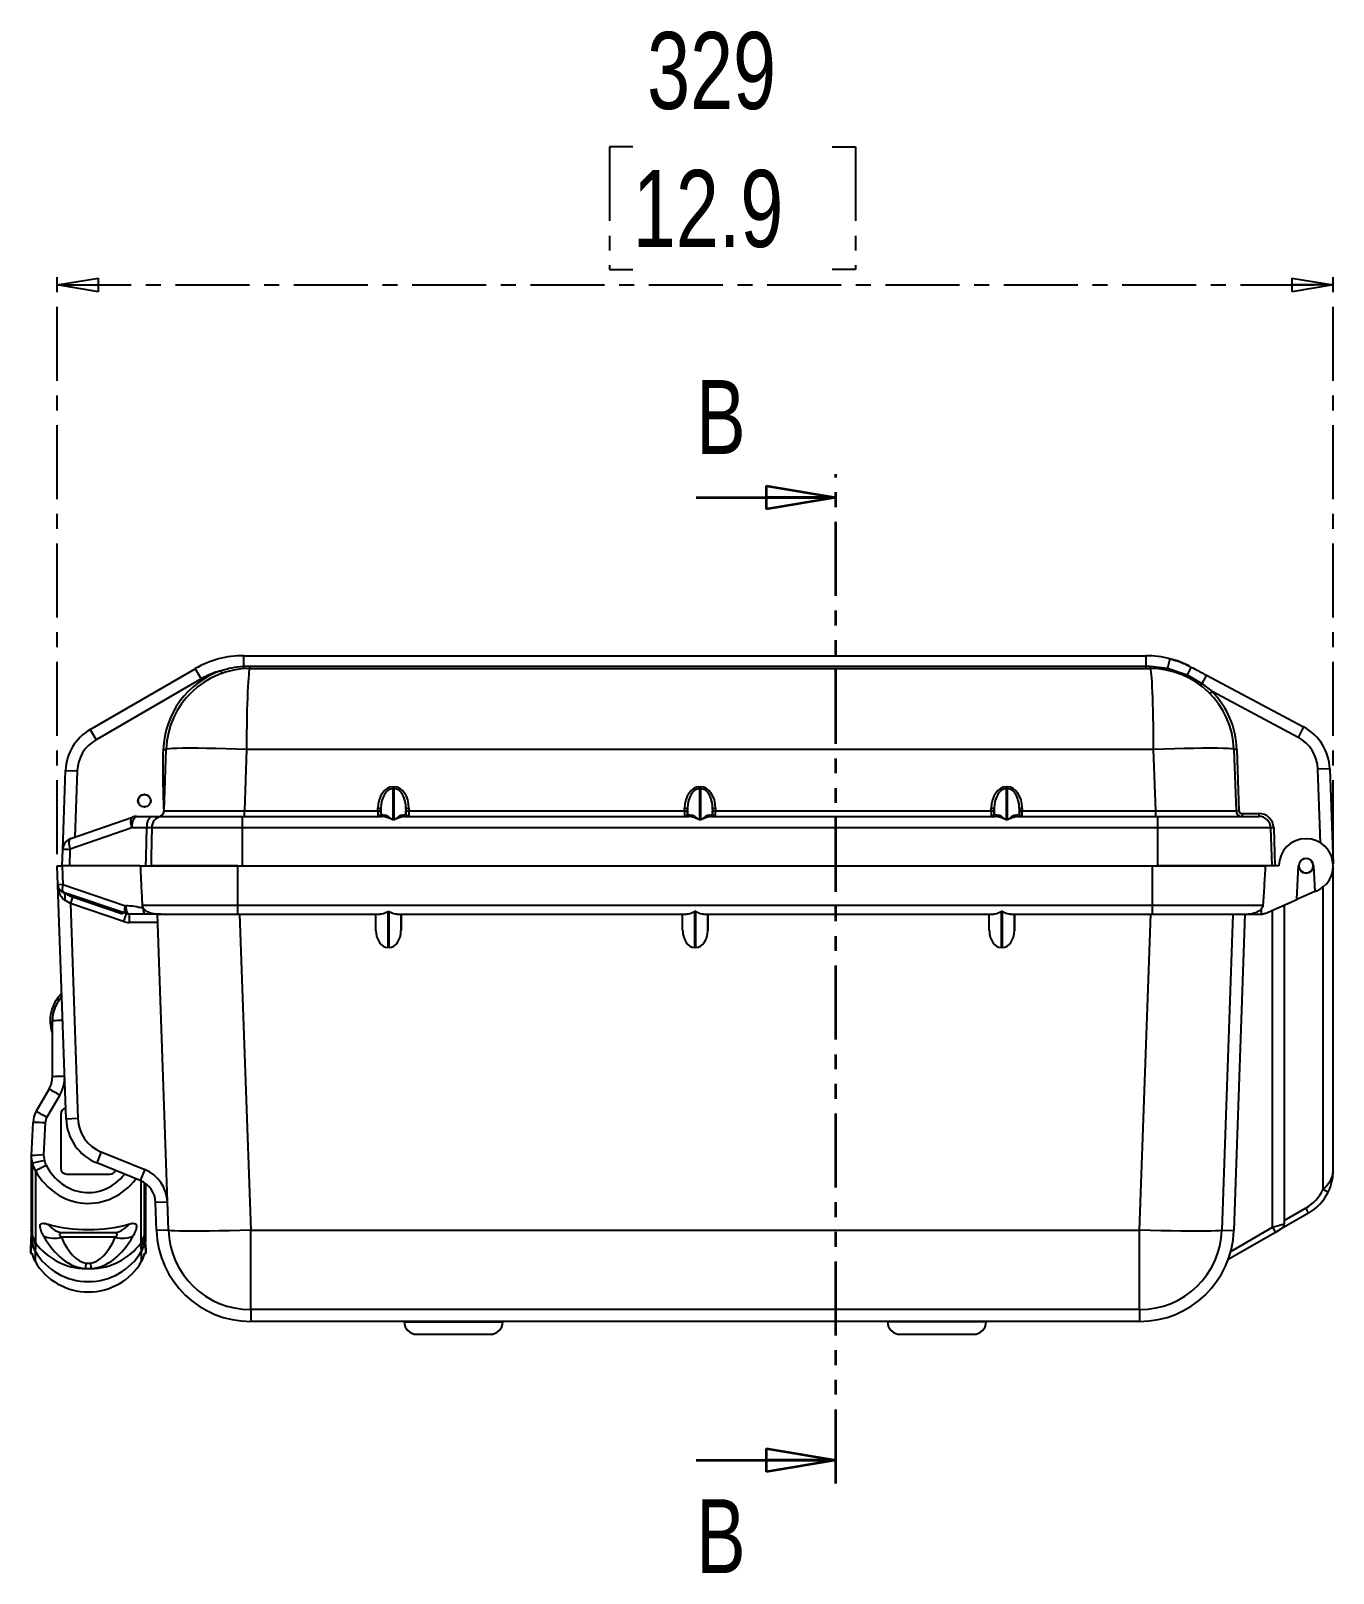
# Model space of a CAD drawing. Header units: millimetres. Extents: x 12 to 854, y 4 to 555.
# Drawn here: x 333.3 to 445.1, y 206.2 to 338.6 of the extents above; entities that cross this region are included whole.
import ezdxf

# ---------------------------------------------------------------- set-up
doc = ezdxf.new("R2010")
doc.units = ezdxf.units.MM
doc.linetypes.add('CENTER', pattern=[10.16, 6.35, -1.27, 1.27, -1.27])
doc.linetypes.add('PHANTOM', pattern=[12.7, 6.35, -1.27, 1.27, -1.27, 1.27, -1.27])
doc.layers.add('DEFAULT_1', color=7, linetype='CENTER')
doc.styles.add('SLDTEXTSTYLE2', font='TXT', dxfattribs={"width": 0.75})
doc.dimstyles.new('SLDDIMSTYLE0', dxfattribs={"dimtxt": 6.614583, "dimasz": 3.556, "dimexe": 0, "dimexo": 0.0625, "dimgap": 1.653646, "dimtad": 1, "dimdec": 0, "dimlfac": 3, "dimrnd": 1e-09, "dimzin": 12, "dimdsep": 46, "dimtxsty": 'SLDTEXTSTYLE2', "dimblk1": 'CLOSED', "dimblk2": 'CLOSED', "dimsah": 1, "dimcen": 0.09, "dimadec": 0, "dimazin": 3, "dimtfac": 1, "dimtdec": 0, "dimtofl": 0, "dimtmove": 0, "dimatfit": 3, "dimldrblk": 'CLOSED', "dimfxl": 1, "dimfrac": 2, "dimtolj": 1, "dimtzin": 12, "dimarcsym": 0})

# ---------------------------------------------------------------- blocks, each defined once
blk = doc.blocks.new('_Closed')
at = {"color": 0, "linetype": 'ByBlock', "lineweight": -2}
for p, q in [((-1, 0.166667), (0, 0)), ((-1, 0.166667), (-1, -0.166667)), ((0, 0), (-1, -0.166667)), ((0, 0), (-1, 0))]:
    blk.add_line(p, q, dxfattribs=at)
blk = doc.blocks.new('_D_1')
at = {"layer": 'DEFAULT_1'}
for p, q in [((384.96, 328.65), (382.95, 328.65)), ((382.95, 328.65), (382.95, 318.14)), ((402.06, 328.65), (404.07, 328.65)), ((404.07, 328.65), (404.07, 318.14)), ((335.53, 267.93), (335.53, 317.8)), ((382.95, 318.14), (384.96, 318.14)), ((404.07, 318.14), (402.06, 318.14)), ((445.08, 267.93), (445.08, 317.8)), ((335.53, 316.8), (445.08, 316.8))]:
    blk.add_line(p, q, dxfattribs=at)
at = {"layer": 'DEFAULT_1', "xscale": 3.556, "yscale": 3.556, "rotation": 180}
blk.add_blockref('_Closed', (335.53, 316.8, 0), dxfattribs=at)
at = {"layer": 'DEFAULT_1', "xscale": 3.556, "yscale": 3.556}
blk.add_blockref('_Closed', (445.08, 316.8, 0), dxfattribs=at)
at = {"layer": 'DEFAULT_1', "char_height": 6.615, "attachment_point": 1, "style": 'SLDTEXTSTYLE2'}
for s, insert in [('329', (386.18, 338.52)), ('12.9', (384.96, 326.67))]:
    blk.add_mtext(s, dxfattribs=dict(at, insert=insert))

msp = doc.modelspace()

# ---------------------------------------------------------------- linework, layer by layer
at = {"color": 7, "linetype": 'PHANTOM', "lineweight": 35}
msp.add_line((402.39, 213.91), (402.39, 300.55), dxfattribs=at)
at = {"color": 7, "linetype": 'Continuous', "lineweight": 35}
for p, q in [((390.39, 298.55), (402.39, 298.55)), ((390.39, 215.91), (402.39, 215.91))]:
    msp.add_line(p, q, dxfattribs=at)
at = {"color": 7, "linetype": 'Continuous', "lineweight": 25}
for p, q in [((351.53, 284.97), (351.53, 284.07)), ((351.53, 284.97), (429, 284.97)), ((429, 284.97), (429, 284.08)), ((431.07, 284.7), (430.87, 283.91)), ((338.35, 278.64), (347.38, 283.85)), ((347.38, 283.85), (347.89, 282.97)), ((349.56, 283.68), (349.65, 283.44)), ((351.53, 284.07), (352.08, 284.08)), ((352.08, 284.08), (352.08, 283.86)), ((352.08, 284.08), (429, 284.08)), ((352.08, 283.86), (429.37, 283.86)), ((429, 284.08), (429.37, 284.08)), ((429, 284.08), (429, 283.86)), ((429.37, 284.08), (430.87, 283.91)), ((430.87, 283.91), (432.54, 283.34)), ((347.89, 282.97), (338.86, 277.76)), ((432.54, 283.34), (433.82, 282.59)), ((434.2, 283.3), (433.82, 282.59)), ((433.82, 282.59), (434.69, 281.89)), ((434.2, 283.3), (442.55, 278.86)), ((434.69, 281.89), (434.51, 281.71)), ((442.07, 277.96), (434.69, 281.89)), ((338.35, 278.64), (338.86, 277.76)), ((442.55, 278.86), (442.07, 277.96)), ((344.71, 271.65), (344.89, 276.92)), ((351.79, 276.92), (351.6, 271.65)), ((429.67, 276.92), (351.79, 276.92)), ((429.85, 271.65), (429.67, 276.92)), ((436.82, 276.93), (436.57, 276.92)), ((436.57, 276.92), (436.75, 271.65)), ((436.82, 276.93), (437, 271.66)), ((336, 268.32), (336.24, 275.12)), ((336.24, 275.12), (337.25, 275.09)), ((337.25, 275.09), (337.05, 269.4)), ((444.79, 275.27), (443.78, 275.23)), ((444, 268.9), (443.78, 275.23)), ((444.79, 275.27), (445.08, 267.09)), ((364.34, 273.54), (364.34, 273.71)), ((364.34, 273.71), (364.46, 273.71)), ((364.34, 273.54), (364.34, 270.87)), ((364.46, 273.54), (364.34, 273.54)), ((364.46, 273.54), (364.46, 273.71)), ((364.46, 270.87), (364.46, 273.54)), ((390.67, 273.54), (390.67, 273.71)), ((390.67, 273.71), (390.79, 273.71)), ((390.67, 273.54), (390.67, 270.87)), ((390.79, 273.54), (390.67, 273.54)), ((390.79, 273.54), (390.79, 273.71)), ((390.79, 270.87), (390.79, 273.54)), ((417, 273.54), (417, 273.71)), ((417, 273.71), (417.12, 273.71)), ((417, 273.54), (417, 270.87)), ((417.12, 273.54), (417, 273.54)), ((417.12, 273.54), (417.12, 273.71)), ((417.12, 270.87), (417.12, 273.54)), ((351.6, 271.16), (351.6, 271.65)), ((351.6, 271.65), (363.07, 271.65)), ((363.07, 271.65), (363.07, 271.88)), ((363.32, 271.42), (363.32, 271.89)), ((363.32, 271.89), (363.32, 271.66)), ((365.47, 271.89), (365.47, 271.42)), ((365.48, 271.66), (365.47, 271.89)), ((365.73, 271.88), (365.73, 271.65)), ((365.73, 271.65), (389.4, 271.65)), ((389.4, 271.65), (389.4, 271.88)), ((389.65, 271.42), (389.65, 271.89)), ((389.65, 271.89), (389.65, 271.66)), ((391.8, 271.89), (391.8, 271.42)), ((391.81, 271.66), (391.8, 271.89)), ((392.06, 271.88), (392.06, 271.65)), ((392.06, 271.65), (415.73, 271.65)), ((415.73, 271.65), (415.73, 271.88)), ((415.98, 271.42), (415.98, 271.89)), ((415.98, 271.89), (415.98, 271.66)), ((418.14, 271.89), (418.14, 271.42)), ((418.14, 271.66), (418.14, 271.89)), ((418.39, 271.88), (418.39, 271.65)), ((418.39, 271.65), (429.85, 271.65)), ((429.85, 271.16), (429.85, 271.65)), ((437, 271.66), (436.75, 271.65)), ((341.94, 270.18), (336.65, 268.36)), ((336.71, 269.28), (342, 271.11)), ((341.95, 270.18), (341.94, 270.18)), ((343.23, 270.18), (341.95, 270.18)), ((342.35, 271.16), (343.62, 271.16)), ((351.44, 270.18), (351.44, 271.16)), ((351.44, 271.16), (363.44, 271.16)), ((351.44, 266.93), (351.44, 270.18)), ((430.02, 270.18), (351.44, 270.18)), ((363.32, 271.42), (363.32, 271.42)), ((364.46, 270.87), (364.34, 270.87)), ((365.36, 271.16), (389.77, 271.16)), ((365.47, 271.42), (365.48, 271.42)), ((389.65, 271.42), (389.65, 271.42)), ((390.79, 270.87), (390.67, 270.87)), ((391.69, 271.16), (416.1, 271.16)), ((391.8, 271.42), (391.81, 271.42)), ((415.98, 271.42), (415.98, 271.42)), ((417.12, 270.87), (417, 270.87)), ((418.02, 271.16), (430.02, 271.16)), ((418.14, 271.42), (418.14, 271.42)), ((430.02, 270.18), (430.02, 271.16)), ((430.02, 266.93), (430.02, 270.18)), ((437.26, 271.42), (438.71, 271.42)), ((437.26, 271.42), (437.26, 271.16)), ((438.71, 271.42), (438.71, 271.16)), ((439.98, 270.19), (439.72, 270.18)), ((439.84, 266.93), (439.72, 270.18)), ((439.98, 270.19), (440.09, 266.93)), ((335.95, 266.93), (336, 268.32)), ((336.62, 268.32), (336.57, 266.93)), ((336.65, 268.36), (336.62, 268.32)), ((335.58, 265.31), (335.53, 266.93)), ((335.53, 266.93), (335.96, 266.93)), ((335.96, 266.93), (336.02, 265.33)), ((342.66, 266.93), (335.96, 266.93)), ((351.05, 263.56), (351.05, 266.93)), ((351.05, 266.93), (429.56, 266.93)), ((429.56, 263.56), (429.56, 266.93)), ((440.43, 266.93), (439.26, 266.93)), ((441.97, 264.05), (442.12, 266.96)), ((442.12, 266.9), (442.12, 266.93)), ((442.14, 266.96), (442.13, 266.8)), ((442.14, 266.9), (442.14, 266.93)), ((443.38, 266.8), (443.37, 266.96)), ((443.37, 266.9), (443.37, 266.93)), ((443.39, 266.96), (443.51, 264.72)), ((443.39, 266.9), (443.39, 266.93)), ((445.08, 240.77), (445.08, 266.93)), ((336.02, 265.33), (335.58, 265.31)), ((336.29, 245.19), (335.58, 265.31)), ((336.02, 265.33), (341.39, 263.5)), ((444.2, 265.11), (444.2, 239.13)), ((341.44, 262.83), (336.07, 264.65)), ((336.66, 263.69), (336.17, 263.98)), ((336.85, 264.26), (336.66, 263.69)), ((341.21, 262.14), (336.66, 263.69)), ((336.66, 263.69), (337.3, 245.23)), ((336.85, 264.26), (341.13, 262.8)), ((351.05, 263.56), (429.56, 263.56)), ((351.05, 262.78), (351.05, 263.56)), ((429.56, 262.78), (429.56, 263.56)), ((439.24, 262.85), (441.97, 264.05)), ((440.88, 263.57), (440.88, 236.2)), ((443.51, 264.72), (441.97, 264.05)), ((443.51, 264.72), (443.69, 264.8)), ((341.12, 262.93), (341.13, 262.8)), ((341.44, 262.83), (341.21, 262.14)), ((341.7, 262.78), (341.7, 262.06)), ((345.08, 235.65), (344.13, 262.78)), ((344.46, 262.78), (349.02, 262.78)), ((351.05, 262.78), (356.42, 262.78)), ((351.19, 262.78), (352.14, 235.65)), ((356.42, 262.78), (363.27, 262.78)), ((362.9, 261.38), (362.88, 262.78)), ((362.9, 261.38), (362.9, 262.78)), ((363.91, 263.02), (364.03, 263.02)), ((363.91, 263.02), (363.91, 259.92)), ((364.03, 259.92), (364.03, 263.02)), ((364.68, 262.78), (389.6, 262.78)), ((365.05, 262.78), (365.05, 261.38)), ((365.05, 261.38), (365.07, 262.78)), ((389.23, 261.38), (389.21, 262.78)), ((389.23, 261.38), (389.23, 262.78)), ((390.37, 263.02), (390.25, 263.02)), ((390.25, 263.02), (390.25, 259.92)), ((390.37, 259.92), (390.37, 263.02)), ((391.01, 262.78), (415.94, 262.78)), ((391.38, 262.78), (391.38, 261.38)), ((391.38, 261.38), (391.4, 262.78)), ((415.56, 261.38), (415.54, 262.78)), ((415.56, 261.38), (415.56, 262.78)), ((416.7, 263.02), (416.58, 263.02)), ((416.58, 263.02), (416.58, 259.92)), ((416.7, 259.92), (416.7, 263.02)), ((417.34, 262.78), (424.19, 262.78)), ((417.71, 262.78), (417.71, 261.38)), ((417.71, 261.38), (417.73, 262.78)), ((424.19, 262.78), (429.56, 262.78)), ((428.47, 235.65), (429.42, 262.78)), ((432.18, 262.78), (437.5, 262.78)), ((436.48, 262.78), (435.53, 235.65)), ((437.5, 262.78), (436.55, 235.62)), ((437.57, 262.78), (438.91, 262.78)), ((438.91, 263.22), (438.91, 262.78)), ((439.87, 235.9), (439.87, 263.13)), ((344.15, 262.06), (341.7, 262.06)), ((364.03, 259.92), (363.91, 259.92)), ((390.37, 259.92), (390.25, 259.92)), ((416.7, 259.92), (416.58, 259.92)), ((335.11, 248.82), (335.11, 253.63)), ((333.72, 245.85), (334.83, 247.76)), ((335.74, 247.24), (334.64, 245.34)), ((335.83, 245.62), (335.83, 240.97)), ((337.3, 245.23), (336.29, 245.19)), ((333.44, 244.9), (333.29, 242.02)), ((334.5, 244.86), (334.35, 242.12)), ((339.31, 242.36), (338.93, 241.42)), ((339.31, 242.36), (343.04, 240.85)), ((333.29, 242), (333.29, 235.64)), ((333.41, 241.41), (333.3, 242.04)), ((333.41, 235.13), (333.41, 241.41)), ((334.35, 242.12), (334.45, 241.61)), ((342.65, 239.91), (338.93, 241.42)), ((333.67, 240.73), (333.67, 234.55)), ((336.34, 240.46), (340.06, 240.46)), ((343.04, 240.85), (342.65, 239.91)), ((342.73, 234.55), (342.73, 239.88)), ((342.99, 239.74), (342.99, 235.13)), ((343.11, 239.66), (343.11, 235.64)), ((344.99, 238.06), (343.98, 238.02)), ((344.06, 235.62), (343.98, 238.02)), ((442.97, 237.1), (440.63, 235.76)), ((440.88, 236.48), (442.72, 237.54)), ((436.29, 233.83), (439.87, 235.9)), ((439.87, 235.9), (440.88, 236.2)), ((439.87, 235.9), (440.12, 235.46)), ((440.63, 235.76), (440.12, 235.46)), ((333.28, 234.55), (333.3, 234.93)), ((333.31, 234.55), (333.28, 234.55)), ((333.41, 234.98), (333.29, 235.64)), ((333.38, 234.53), (333.29, 235.03)), ((333.29, 235.03), (333.29, 234.65)), ((333.38, 234.16), (333.38, 234.53)), ((333.41, 234.98), (333.41, 235.13)), ((333.41, 234.98), (333.41, 234.98)), ((333.41, 234.98), (333.67, 234.36)), ((333.67, 234.55), (333.67, 234.36)), ((340.51, 235.04), (335.89, 235.04)), ((340.27, 235.42), (336.13, 235.42)), ((342.74, 234.36), (342.73, 234.55)), ((342.99, 235.13), (343, 234.98)), ((343, 234.98), (343.11, 235.64)), ((343.02, 234.53), (343.11, 235.03)), ((343.1, 234.93), (343.06, 235.21)), ((343.12, 234.55), (343.09, 234.55)), ((343.12, 234.55), (343.1, 234.93)), ((343.11, 235.03), (343.11, 234.65)), ((345.08, 235.65), (344.06, 235.62)), ((352.14, 235.65), (428.47, 235.65)), ((352.14, 228.83), (352.14, 235.65)), ((428.47, 228.83), (428.47, 235.65)), ((435.53, 235.65), (436.55, 235.62)), ((440.12, 235.46), (436.06, 233.12)), ((333.26, 234.13), (333.26, 233.7)), ((333.38, 234.13), (333.26, 234.13)), ((333.26, 233.64), (333.38, 233.64)), ((333.29, 234.15), (333.29, 234.15)), ((333.64, 233.84), (333.64, 233.84)), ((342.77, 233.84), (342.77, 233.84)), ((343.14, 234.13), (343.02, 234.13)), ((343.02, 233.64), (343.14, 233.64)), ((343.11, 234.15), (343.11, 234.15)), ((343.14, 234.13), (343.14, 233.7)), ((338.45, 232.34), (337.95, 232.34)), ((338.05, 232.81), (338.35, 232.81)), ((428.47, 228.83), (352.14, 228.83)), ((352.14, 228.83), (352.14, 227.82)), ((428.47, 227.82), (352.14, 227.82)), ((365.33, 227.77), (365.33, 227.82)), ((365.33, 227.77), (373.78, 227.77)), ((373.78, 227.77), (373.78, 227.82)), ((406.83, 227.77), (406.83, 227.82)), ((415.28, 227.77), (406.83, 227.77)), ((415.28, 227.77), (415.28, 227.82)), ((428.47, 228.83), (428.47, 227.82)), ((366.39, 226.71), (372.72, 226.71)), ((407.89, 226.71), (414.22, 226.71))]:
    msp.add_line(p, q, dxfattribs=at)
at = {"color": 7, "linetype": 'Continuous', "lineweight": 25, "flags": 128}
for points in [[(351.79, 276.92), (350.89, 276.95), (350, 276.97), (349.15, 276.99), (348.34, 277.01), (347.59, 277.02), (346.91, 277.02), (346.32, 277.02), (345.82, 277.01), (345.42, 276.99), (345.13, 276.97), (344.95, 276.95), (344.89, 276.92)], [(436.57, 276.92), (436.51, 276.95), (436.33, 276.97), (436.04, 276.99), (435.64, 277.01), (435.14, 277.02), (434.54, 277.02), (433.86, 277.02), (433.12, 277.01), (432.31, 276.99), (431.45, 276.97), (430.57, 276.95), (429.67, 276.92)], [(341.94, 270.18), (341.9, 270.35), (341.87, 270.51), (341.85, 270.66), (341.86, 270.8), (341.87, 270.92), (341.9, 271.01), (341.95, 271.07), (342, 271.11)], [(341.95, 270.18), (341.96, 270.38), (341.99, 270.56), (342.02, 270.73), (342.07, 270.88), (342.13, 271), (342.2, 271.09), (342.27, 271.15), (342.35, 271.16)], [(343.15, 266.93), (343.17, 267.64), (343.2, 269.05), (343.23, 270.18)], [(343.23, 270.18), (343.24, 270.38), (343.26, 270.56), (343.3, 270.73), (343.35, 270.88), (343.41, 271), (343.47, 271.09), (343.55, 271.15), (343.62, 271.16)], [(343.66, 270.18), (343.63, 269.05), (343.6, 267.64), (343.59, 266.93)], [(336.65, 268.36), (336.6, 268.53), (336.58, 268.69), (336.56, 268.84), (336.56, 268.98), (336.58, 269.09), (336.61, 269.18), (336.66, 269.25), (336.71, 269.28)], [(336.02, 265.33), (335.99, 265.2), (335.97, 265.09), (335.96, 264.98), (335.96, 264.88), (335.97, 264.79), (336, 264.73), (336.03, 264.68), (336.07, 264.65)], [(341.44, 262.83), (341.4, 262.85), (341.36, 262.9), (341.34, 262.97), (341.33, 263.05), (341.33, 263.15), (341.34, 263.26), (341.36, 263.37), (341.39, 263.5)], [(341.42, 263.49), (341.42, 263.35), (341.44, 263.22), (341.46, 263.1), (341.5, 262.99), (341.54, 262.9), (341.59, 262.84), (341.64, 262.8), (341.7, 262.78)], [(352.14, 235.65), (351.22, 235.62), (350.31, 235.6), (349.44, 235.58), (348.61, 235.56), (347.84, 235.56), (347.15, 235.55), (346.54, 235.56), (346.03, 235.56), (345.62, 235.58), (345.32, 235.6), (345.14, 235.62), (345.08, 235.65)], [(435.53, 235.65), (435.47, 235.62), (435.29, 235.6), (434.99, 235.58), (434.59, 235.56), (434.07, 235.56), (433.46, 235.55), (432.77, 235.56), (432, 235.56), (431.17, 235.58), (430.3, 235.6), (429.39, 235.62), (428.47, 235.65)]]:
    msp.add_lwpolyline(points, dxfattribs=at)
at = {"color": 7, "linetype": 'Continuous', "lineweight": 25}
for radius in [0.55, 0.529]:
    msp.add_circle((343.01, 272.52), radius, dxfattribs=at)
for centre, radius, start, end in [((351.53, 276.67), 8.3, 90, 120), ((429, 276.67), 8.3, 75.5181, 90), ((429, 276.67), 8.3, 63.3861, 75.5181), ((352.08, 276.67), 7.45, 109.778, 178), ((352.08, 276.67), 7.2, 90, 178), ((351.53, 276.67), 7.28, 105.657, 120), ((357.62, 284.47), 6.11, 183.7935, 185.8992), ((436.6, 284.03), 7.22, 179.6064, 181.3378), ((429.37, 276.67), 7.2, 2, 90), ((435.46, 282.92), 4.7, 167.7727, 170.2527), ((470.6, 263.28), 43.02, 151.2134, 152.2065), ((436.88, 281.23), 4.82, 154.1248, 156.3397), ((432.6, 283.44), 1.48, 317.0051, 324.8783), ((429.37, 276.67), 7.45, 2, 44.4828), ((340.47, 274.97), 4.23, 120, 178), ((440.56, 275.12), 4.23, 2, 62), ((340.47, 274.97), 3.22, 120, 178), ((440.56, 275.12), 3.22, 2, 62), ((344.2, 271.67), 0.508, 270, 358), ((363.15, 273.76), 1.88, 267.4167, 275.1683), ((363.15, 273.53), 1.88, 267.4167, 275.1683), ((365.64, 273.76), 1.88, 264.8317, 272.5833), ((365.65, 273.53), 1.88, 264.8317, 272.5833), ((389.48, 273.76), 1.88, 267.4167, 275.1683), ((389.48, 273.53), 1.88, 267.4167, 275.1683), ((391.97, 273.76), 1.88, 264.8317, 272.5833), ((391.98, 273.53), 1.88, 264.8317, 272.5833), ((415.82, 273.76), 1.88, 267.4167, 275.1683), ((415.81, 273.53), 1.88, 267.4167, 275.1683), ((418.31, 273.76), 1.88, 264.8317, 272.5833), ((418.31, 273.53), 1.88, 264.8317, 272.5833), ((437.26, 271.67), 0.508, 182, 270), ((437.26, 271.67), 0.254, 182, 270), ((342.35, 270.11), 1.06, 90, 109), ((344.58, 270.25), 0.924, 96.7139, 183.9021), ((363.07, 271.42), 0.254, 270.0021, 359.2951), ((363.07, 271.42), 0.254, 270.0021, 359.2951), ((363.43, 271.37), 0.205, 272.7411, 337.7877), ((365.37, 271.37), 0.205, 202.2123, 267.2589), ((365.73, 271.42), 0.254, 180.7049, 269.9979), ((365.73, 271.42), 0.254, 180.7049, 269.9979), ((389.4, 271.42), 0.254, 270.0021, 359.2951), ((389.4, 271.42), 0.254, 270.0021, 359.2951), ((389.76, 271.37), 0.205, 272.7411, 337.7877), ((391.7, 271.37), 0.205, 202.2123, 267.2589), ((392.06, 271.42), 0.254, 180.7049, 269.9979), ((392.06, 271.42), 0.254, 180.7049, 269.9979), ((415.73, 271.42), 0.254, 270.0021, 359.2951), ((415.73, 271.42), 0.254, 270.0021, 359.2951), ((416.09, 271.37), 0.205, 272.7411, 337.7877), ((418.03, 271.37), 0.205, 202.2123, 267.2589), ((418.39, 271.42), 0.254, 180.7049, 269.9979), ((418.39, 271.42), 0.254, 180.7049, 269.9979), ((438.71, 270.15), 1.27, 2, 90), ((438.71, 270.15), 1.02, 2, 90), ((337.06, 268.28), 1.06, 109, 178), ((442.76, 266.93), 2.33, 360, 180), ((336.31, 262.8), 5.52, 86.7906, 93.2094), ((442.76, 266.93), 0.635, 3, 177), ((442.76, 266.93), 0.614, 3, 177), ((442.76, 266.93), 0.635, 183, 357), ((442.76, 266.93), 0.614, 183, 357), ((442.76, 266.93), 2.33, 293.6264, 360), ((336.3, 265.34), 0.72, 182, 251.1848), ((335.4, 264.26), 0.82, 340.2774, 23.2666), ((341.42, 263.58), 0.0847, 251.1848, 270), ((341.7, 263.59), 0.804, 251.1848, 270), ((438.91, 263.59), 0.804, 270, 293.6264), ((341.7, 263.59), 1.52, 251.1848, 270), ((338.2, 253.63), 3.28, 134.3152, 199.6208), ((338.2, 253.63), 3.09, 137.6192, 180), ((335.83, 237.81), 15.83, 89.4097, 92.5948), ((332.99, 248.82), 2.12, 330, 0), ((325.26, 229.61), 20.51, 59.2701, 62.2049), ((335.9, 230.89), 17.95, 89.1555, 92.5351), ((332.99, 248.83), 3.18, 330, 356.9014), ((324.16, 227.7), 20.51, 59.2701, 62.2049), ((336.34, 245.62), 0.508, 99.6836, 180), ((340.52, 245.34), 4.23, 182, 248), ((340.52, 245.34), 3.22, 182, 248), ((333.3, 227.31), 17.59, 86.0951, 89.5406), ((338.22, 219.21), 22.71, 99.5537, 102.2173), ((350.19, 211.26), 33.78, 117.5257, 119.2721), ((336.34, 240.97), 0.508, 180, 270), ((340.06, 240.97), 0.508, 270, 336.9612), ((341.86, 237.95), 2.12, 2, 68), ((341.86, 237.95), 3.13, 2, 68), ((440.86, 240.77), 3.73, 300, 333.8027), ((440.85, 240.77), 4.23, 300, 333.8027), ((437.19, 224.59), 16.14, 62.4666, 64.2419), ((435.59, 233.28), 8.31, 27.3901, 30.8628), ((336.17, 237.16), 1.74, 215.5849, 268.8855), ((340.24, 237.16), 1.74, 271.1145, 324.4151), ((440.38, 236.2), 0.508, 300, 0), ((335.45, 234.91), 2.11, 190.0778, 210.4555), ((335.45, 234.9), 2.1, 190.0735, 210.4653), ((335.06, 235.53), 1.7, 193.4823, 215.1205), ((338.06, 237.8), 5.46, 216.5741, 268.8509), ((335.26, 237.14), 2.19, 245.3962, 286.8206), ((338.34, 237.8), 5.46, 271.1491, 323.4259), ((341.15, 237.14), 2.19, 253.1794, 294.6038), ((341.34, 235.53), 1.7, 324.8795, 346.5177), ((341.18, 235.38), 1.86, 326.7326, 347.3707), ((340.95, 234.91), 2.11, 329.544, 349.9224), ((340.95, 234.9), 2.1, 329.5346, 349.9264), ((352.14, 235.9), 8.09, 182, 270), ((352.14, 235.9), 7.07, 182, 270), ((428.47, 235.9), 7.07, 270, 358), ((428.47, 235.9), 8.09, 270, 358), ((335.46, 234.03), 2.12, 189.6179, 209.7246), ((338.2, 236.53), 5.3, 210.5293, 329.4709), ((340.94, 234.03), 2.12, 330.2714, 350.3919), ((338.2, 235.63), 5.29, 210.1059, 329.8932), ((331.7, 233.92), 6.44, 345.8476, 350.1271), ((344.7, 233.92), 6.44, 189.8729, 194.1524), ((366.39, 227.77), 1.06, 180, 270), ((372.72, 227.77), 1.06, 270, 0), ((407.89, 227.77), 1.06, 180, 270), ((414.22, 227.77), 1.06, 270, 0)]:
    msp.add_arc(centre, radius, start, end, dxfattribs=at)
for centre, major_axis, ratio, start_param, end_param in [((352.08, 276.67), (0, 7.2), 0.041176, 0, 1.53589), ((429.37, 276.67), (0, 7.2), 0.041176, 4.747296, 6.283185), ((364.34, 271.85), (0, 1.86), 0.682414, 0, 1.553343), ((364.34, 271.86), (0, 1.68), 0.604246, 0, 1.553343), ((364.46, 271.85), (0, 1.86), 0.682414, 4.729842, 6.283185), ((364.46, 271.86), (0, 1.68), 0.604246, 4.729842, 6.283185), ((390.67, 271.85), (0, 1.86), 0.682414, 0, 1.553343), ((390.67, 271.86), (0, 1.68), 0.604246, 0, 1.553343), ((390.79, 271.85), (0, 1.86), 0.682414, 4.729842, 6.283185), ((390.79, 271.86), (0, 1.68), 0.604246, 4.729842, 6.283185), ((417, 271.85), (0, 1.86), 0.682414, 0, 1.553343), ((417, 271.86), (0, 1.68), 0.604246, 0, 1.553343), ((417.12, 271.85), (0, 1.86), 0.682414, 4.729842, 6.283185), ((417.12, 271.86), (0, 1.68), 0.604246, 4.729842, 6.283185), ((351.61, 271.67), (6.91, 0.02), 0.002564, 3.141497, 4.711075), ((363.07, 271.67), (0.003, 0.508), 0.006171, 1.605741, 3.141631), ((363.32, 271.67), (0.003, 0.254), 0.012341, 1.605855, 2.477303), ((363.32, 271.67), (0.003, 0.254), 0.012341, 2.477303, 3.141745), ((365.47, 271.67), (-0.003, 0.254), 0.012341, 3.86345, 4.67733), ((365.47, 271.67), (-0.003, 0.254), 0.012341, 3.14144, 3.86345), ((365.73, 271.67), (-0.003, 0.508), 0.006171, 3.141555, 4.677444), ((389.4, 271.67), (0.003, 0.508), 0.006171, 1.605741, 3.141631), ((389.65, 271.67), (0.003, 0.254), 0.012341, 1.605855, 2.477303), ((389.65, 271.67), (0.003, 0.254), 0.012341, 2.477303, 3.141745), ((391.8, 271.67), (-0.003, 0.254), 0.012341, 3.86345, 4.67733), ((391.8, 271.67), (-0.003, 0.254), 0.012341, 3.14144, 3.86345), ((392.06, 271.67), (-0.003, 0.508), 0.006171, 3.141555, 4.677444), ((415.73, 271.67), (0.003, 0.508), 0.006171, 1.605741, 3.141631), ((415.98, 271.67), (0.003, 0.254), 0.012341, 1.605855, 2.477303), ((415.98, 271.67), (0.003, 0.254), 0.012341, 2.477303, 3.141745), ((418.14, 271.67), (-0.003, 0.254), 0.012341, 3.86345, 4.67733), ((418.14, 271.67), (-0.003, 0.254), 0.012341, 3.14144, 3.86345), ((418.39, 271.67), (-0.003, 0.508), 0.006171, 3.141555, 4.677444), ((429.84, 271.67), (6.91, -0.02), 0.002564, 4.713703, 6.283281), ((364.34, 271.42), (1.02, 0), 0.176777, 3.159046, 3.926991), ((364.34, 270.15), (1.22, -0.89), 0.400164, 1.855453, 2.640851), ((364.34, 270.15), (-0.94, 1.1), 0.347366, 5.098916, 5.884314), ((364.46, 270.15), (0.94, 1.1), 0.347366, 0.398872, 1.18427), ((364.46, 270.15), (1.22, 0.89), 0.400164, 0.500742, 1.28614), ((364.46, 271.42), (1.02, 0), 0.176777, 5.497787, 6.265732), ((390.67, 271.42), (1.02, 0), 0.176777, 3.159046, 3.926991), ((390.67, 270.15), (1.22, -0.89), 0.400164, 1.855453, 2.640851), ((390.67, 270.15), (-0.94, 1.1), 0.347366, 5.098916, 5.884314), ((390.79, 270.15), (0.94, 1.1), 0.347366, 0.398872, 1.18427), ((390.79, 270.15), (1.22, 0.89), 0.400164, 0.500742, 1.28614), ((390.79, 271.42), (1.02, 0), 0.176777, 5.497787, 6.265732), ((417, 271.42), (1.02, 0), 0.176777, 3.159046, 3.926991), ((417, 270.15), (1.22, -0.89), 0.400164, 1.855453, 2.640851), ((417, 270.15), (-0.94, 1.1), 0.347366, 5.098916, 5.884314), ((417.12, 270.15), (0.94, 1.1), 0.347366, 0.398872, 1.18427), ((417.12, 270.15), (1.22, 0.89), 0.400164, 0.500742, 1.28614), ((417.12, 271.42), (1.02, 0), 0.176777, 5.497787, 6.265732), ((363.91, 261.41), (0, 1.49), 0.682414, 1.58825, 3.141593), ((364.03, 261.41), (0, 1.49), 0.682414, 3.141593, 4.694936), ((390.25, 261.41), (0, 1.49), 0.682414, 1.58825, 3.141593), ((390.37, 261.41), (0, 1.49), 0.682414, 3.141593, 4.694936), ((416.58, 261.41), (0, 1.49), 0.682414, 1.58825, 3.141593), ((416.7, 261.41), (0, 1.49), 0.682414, 3.141593, 4.694936), ((335.56, 244.79), (0.55, 2.04), 0.999506, 1.310649, 1.782759), ((335.56, 244.81), (0.456, 0.959), 0.996902, 1.491221, 1.963331), ((334.11, 237.44), (-0.81, 4.6), 0.022719, 0.000772, 0.128056), ((334.35, 242.1), (1.06, 0.07), 0.014629, 1.569888, 3.042845), ((335.48, 241.83), (0, 2.13), 0.994544, 1.772676, 2.114451), ((335.48, 241.85), (0, 1.21), 0.873403, 1.772676, 2.114451), ((338.2, 243.73), (0, 4.85), 0.873403, 2.114451, 3.969513), ((338.2, 243.71), (0, 5.76), 0.918137, 2.114451, 4.025248), ((338.2, 237.54), (5.29, 0), 0.34641, 4.002859, 5.421919), ((338.2, 241.28), (0, 8.94), 0.591622, 2.325401, 3.094279), ((338.2, 239.92), (0, 7.11), 0.446476, 2.325401, 3.094279), ((338.2, 239.92), (0, 7.11), 0.446476, 3.188906, 3.957784), ((338.2, 241.28), (0, 8.94), 0.591622, 3.188906, 3.957784)]:
    msp.add_ellipse(centre, major_axis=major_axis, ratio=ratio, start_param=start_param, end_param=end_param, dxfattribs=at)
for points, knots in [([(431.07, 284.7), (431.38, 284.61), (432.01, 284.43), (432.6, 284.14), (432.89, 283.99)], [0, 0, 0, 0, 0.496512, 1, 1, 1, 1]), ([(349.56, 283.68), (349.88, 283.78), (350.52, 283.97), (351.19, 284.04), (351.53, 284.07)], [0, 0, 0, 0, 0.4953999, 1, 1, 1, 1]), ([(432.89, 283.99), (433.08, 283.89), (433.52, 283.66), (433.95, 283.43), (434.2, 283.3)], [0, 0, 0, 0, 0.438619, 1, 1, 1, 1]), ([(344.71, 271.65), (344.67, 272.64), (344.6, 274.4), (344.63, 276.16), (344.64, 276.93)], [0, 0, 0, 0, 0.560425, 1, 1, 1, 1]), ([(344.64, 276.93), (344.67, 276.93), (344.75, 276.92), (344.83, 276.92), (344.88, 276.92), (344.89, 276.92), (344.89, 276.92)], [0, 0, 0, 0, 0.270261, 0.562429, 0.789736, 1, 1, 1, 1]), ([(343.66, 270.18), (343.62, 270.18), (343.5, 270.19), (343.33, 270.18), (343.23, 270.18)], [0, 0, 0, 0, 0.362256, 1, 1, 1, 1]), ([(343.62, 271.16), (343.83, 271.16), (344.16, 271.16), (344.39, 271.16), (344.47, 271.16)], [0, 0, 0, 0, 0.6377527, 1, 1, 1, 1]), ([(351.44, 270.18), (351.44, 270.18), (351.02, 270.18), (350.16, 270.18), (348.8, 270.18), (347.36, 270.18), (346.03, 270.18), (344.91, 270.18), (344.17, 270.18), (343.78, 270.18), (343.66, 270.18)], [0, 0, 0, 0, 0.000002, 0.140402, 0.283268, 0.461934, 0.645788, 0.789571, 0.936014, 1, 1, 1, 1]), ([(344.47, 271.16), (344.77, 271.16), (345.38, 271.16), (346.51, 271.16), (347.78, 271.16), (349.06, 271.16), (350.29, 271.16), (351.05, 271.16), (351.44, 271.16)], [0, 0, 0, 0, 0.174632, 0.354079, 0.532774, 0.71667, 0.857103, 1, 1, 1, 1]), ([(430.02, 271.16), (430.49, 271.16), (431.44, 271.16), (432.84, 271.16), (434.18, 271.16), (435.41, 271.16), (436.49, 271.16), (437.38, 271.16), (438.06, 271.16), (438.59, 271.16), (438.66, 271.16), (438.71, 271.16)], [0, 0, 0, 0, 0.103394, 0.209633, 0.315671, 0.424802, 0.53052, 0.639295, 0.74505, 0.853875, 1, 1, 1, 1]), ([(439.72, 270.18), (439.72, 270.18), (439.72, 270.18), (439.68, 270.18), (439.46, 270.18), (439.01, 270.18), (438.25, 270.18), (437.26, 270.18), (436.06, 270.18), (434.68, 270.18), (433.2, 270.18), (431.62, 270.18), (430.56, 270.18), (430.02, 270.18)], [0, 0, 0, 0, 0.000001, 0.072684, 0.146338, 0.25206, 0.360839, 0.46654, 0.575305, 0.681335, 0.790453, 0.893807, 1, 1, 1, 1]), ([(342.66, 266.93), (342.67, 266.65), (342.69, 266.37), (342.7, 266.09), (342.71, 265.81), (342.73, 265.53), (342.74, 265.24), (342.77, 264.68), (342.79, 264.12), (342.82, 263.56)], [0, 0, 0, 0, 0.0025338, 0.0025338, 0.0025338, 0.00506759, 0.00506759, 0.00506759, 0.01012822, 0.01012822, 0.01012822, 0.01012822]), ([(342.66, 266.93), (342.74, 266.93), (343.28, 266.93), (344.36, 266.93), (346.04, 266.93), (347.7, 266.93), (349.4, 266.93), (350.5, 266.93), (351.05, 266.93)], [0.3967453, 0.3967453, 0.3967453, 0.3967453, 0.42, 0.56, 0.67, 0.78, 0.89, 1, 1, 1, 1]), ([(351.05, 266.93), (350.63, 266.93), (349.66, 266.93), (348.19, 266.93), (346.66, 266.93), (345.4, 266.93), (344.37, 266.93), (343.85, 266.93), (343.59, 266.93)], [0, 0, 0, 0, 0.142221, 0.335192, 0.523039, 0.716385, 0.857071, 1, 1, 1, 1]), ([(429.56, 266.93), (430.26, 266.93), (431.68, 266.93), (433.84, 266.93), (435.86, 266.93), (437.46, 266.93), (438.59, 266.93), (439.07, 266.93), (439.26, 266.93)], [0, 0, 0, 0, 0.14, 0.28, 0.42, 0.56, 0.67, 0.7767828, 0.7767828, 0.7767828, 0.7767828]), ([(439.38, 266.93), (439.35, 266.93), (439.19, 266.93), (438.63, 266.93), (437.73, 266.93), (436.58, 266.93), (435.26, 266.93), (433.78, 266.93), (432.37, 266.93), (431.11, 266.93), (430.38, 266.93), (430.02, 266.93)], [0, 0, 0, 0, 0.03085, 0.161804, 0.296596, 0.426874, 0.560905, 0.691547, 0.825983, 0.912459, 1, 1, 1, 1]), ([(439.26, 266.93), (439.24, 266.65), (439.23, 266.37), (439.21, 266.09), (439.2, 265.81), (439.18, 265.53), (439.16, 265.24), (439.13, 264.68), (439.1, 264.12), (439.06, 263.56)], [0, 0, 0, 0, 0.00253789, 0.00253789, 0.00253789, 0.00507578, 0.00507578, 0.00507578, 0.0101516, 0.0101516, 0.0101516, 0.0101516]), ([(336.17, 263.98), (336.11, 264.02), (336.06, 264.06), (335.97, 264.15), (335.93, 264.2), (335.82, 264.36), (335.77, 264.47), (335.68, 264.7), (335.65, 264.82), (335.61, 265), (335.6, 265.07), (335.59, 265.19), (335.58, 265.25), (335.58, 265.31)], [0, 0, 0, 0, 0.125, 0.125, 0.25, 0.25, 0.5, 0.5, 0.75, 0.75, 0.875, 0.875, 1, 1, 1, 1]), ([(336.15, 264.59), (336.27, 264.53), (336.38, 264.46), (336.61, 264.35), (336.73, 264.3), (336.85, 264.26)], [0, 0, 0, 0, 0.5, 0.5, 1, 1, 1, 1]), ([(342.82, 263.56), (342.87, 263.56), (343.39, 263.56), (344.44, 263.56), (346.1, 263.56), (347.74, 263.56), (349.42, 263.56), (350.51, 263.56), (351.05, 263.56)], [0.4029901, 0.4029901, 0.4029901, 0.4029901, 0.42, 0.56, 0.67, 0.78, 0.89, 1, 1, 1, 1]), ([(342.82, 263.56), (342.82, 263.51), (342.83, 263.45), (342.87, 263.36), (342.9, 263.31), (342.93, 263.27)], [0, 0, 0, 0, 0.5, 0.5, 1, 1, 1, 1]), ([(429.56, 263.56), (430.25, 263.56), (431.66, 263.56), (433.79, 263.56), (435.79, 263.56), (437.37, 263.56), (438.43, 263.56), (438.89, 263.56), (439.06, 263.56)], [0, 0, 0, 0, 0.14, 0.28, 0.42, 0.56, 0.67, 0.761122, 0.761122, 0.761122, 0.761122]), ([(439.06, 263.56), (439.06, 263.52), (439.06, 263.49), (439.04, 263.43), (439.03, 263.4), (438.99, 263.32), (438.95, 263.27), (438.91, 263.22)], [0, 0, 0, 0, 0.25, 0.25, 0.5, 0.5, 1, 1, 1, 1]), ([(342.93, 263.27), (342.94, 263.26), (342.96, 263.24), (342.99, 263.2), (343.02, 263.17), (343.06, 263.13), (343.11, 263.1), (343.15, 263.07), (343.2, 263.04), (343.3, 262.99), (343.44, 262.93), (343.63, 262.87), (343.83, 262.83), (344.02, 262.8), (344.23, 262.79), (344.38, 262.78), (344.46, 262.78)], [0, 0, 0, 0, 0.02651, 0.05435, 0.083561, 0.114176, 0.146216, 0.179698, 0.214631, 0.251022, 0.367938, 0.500916, 0.609609, 0.7292, 0.859428, 1, 1, 1, 1]), ([(343.12, 262.78), (343.1, 262.78), (343.07, 262.79), (343.03, 262.84), (343, 262.88), (342.97, 262.97), (342.95, 263.03), (342.93, 263.15), (342.93, 263.22), (342.93, 263.27)], [0, 0, 0, 0, 0.25, 0.25, 0.5, 0.5, 0.75, 0.75, 1, 1, 1, 1]), ([(344.46, 262.78), (344.44, 262.78), (344.4, 262.78), (344.35, 262.78), (344.29, 262.78), (344.23, 262.78), (344.17, 262.78), (344.07, 262.78), (343.93, 262.78), (343.78, 262.78), (343.61, 262.78), (343.48, 262.78), (343.36, 262.78), (343.28, 262.78), (343.2, 262.78), (343.15, 262.78), (343.12, 262.78)], [0, 0, 0, 0, 0.034713, 0.071621, 0.110776, 0.152222, 0.195994, 0.242124, 0.361625, 0.491372, 0.599743, 0.746814, 0.821898, 0.874829, 0.942814, 1, 1, 1, 1]), ([(363.27, 262.8), (363.32, 262.8), (363.48, 262.79), (363.71, 262.9), (363.88, 263), (363.91, 263.02), (363.91, 263.02)], [0, 0, 0, 0, 0.239059, 0.846187, 0.995902, 1, 1, 1, 1]), ([(364.03, 263.02), (364.03, 263.02), (364.07, 263), (364.24, 262.9), (364.47, 262.79), (364.63, 262.8), (364.68, 262.8)], [0, 0, 0, 0, 0.004098, 0.153813, 0.760941, 1, 1, 1, 1]), ([(389.6, 262.8), (389.65, 262.8), (389.81, 262.79), (390.04, 262.9), (390.21, 263), (390.24, 263.02), (390.25, 263.02)], [0, 0, 0, 0, 0.239059, 0.846187, 0.995902, 1, 1, 1, 1]), ([(390.37, 263.02), (390.37, 263.02), (390.4, 263), (390.57, 262.9), (390.8, 262.79), (390.96, 262.8), (391.01, 262.8)], [0, 0, 0, 0, 0.0040981, 0.1538127, 0.7609406, 1, 1, 1, 1]), ([(415.94, 262.8), (415.98, 262.8), (416.14, 262.79), (416.37, 262.9), (416.54, 263), (416.58, 263.02), (416.58, 263.02)], [0, 0, 0, 0, 0.239059, 0.846187, 0.995902, 1, 1, 1, 1]), ([(416.7, 263.02), (416.7, 263.02), (416.73, 263), (416.9, 262.9), (417.13, 262.79), (417.29, 262.8), (417.34, 262.8)], [0, 0, 0, 0, 0.004098, 0.153813, 0.760941, 1, 1, 1, 1]), ([(429.56, 262.78), (429.99, 262.78), (430.43, 262.78), (431.3, 262.78), (431.74, 262.78), (432.18, 262.78)], [0, 0, 0, 0, 0.5, 0.5, 1, 1, 1, 1]), ([(437.57, 262.78), (437.7, 262.78), (437.82, 262.79), (438.07, 262.82), (438.18, 262.85), (438.41, 262.91), (438.52, 262.95), (438.68, 263.04), (438.73, 263.07), (438.83, 263.14), (438.87, 263.18), (438.91, 263.22)], [0, 0, 0, 0, 0.25, 0.25, 0.5, 0.5, 0.75, 0.75, 0.875, 0.875, 1, 1, 1, 1]), ([(444.2, 239.13), (444.27, 239.19), (444.34, 239.25), (444.46, 239.37), (444.52, 239.44), (444.63, 239.57), (444.68, 239.64), (444.77, 239.77), (444.82, 239.84), (444.93, 240.05), (444.99, 240.19), (445.05, 240.41), (445.06, 240.48), (445.08, 240.63), (445.08, 240.7), (445.08, 240.77)], [0, 0, 0, 0, 0.125, 0.125, 0.25, 0.25, 0.375, 0.375, 0.5, 0.5, 0.75, 0.75, 0.875, 0.875, 1, 1, 1, 1]), ([(444.65, 238.9), (444.72, 239.05), (444.79, 239.2), (444.9, 239.51), (444.94, 239.67), (445.01, 239.98), (445.04, 240.14), (445.07, 240.37), (445.07, 240.45), (445.08, 240.61), (445.08, 240.69), (445.08, 240.77)], [0, 0, 0, 0, 0.25, 0.25, 0.5, 0.5, 0.75, 0.75, 0.875, 0.875, 1, 1, 1, 1]), ([(334.35, 235.15), (334.27, 235.3), (334.16, 235.53), (334.07, 235.85), (334.06, 236.05), (334.14, 236.21), (334.28, 236.25), (334.51, 236.22), (334.66, 236.18), (334.75, 236.15)], [0, 0, 0, 0, 0.181906, 0.282655, 0.449525, 0.547189, 0.76013, 0.845671, 1, 1, 1, 1]), ([(341.65, 236.15), (341.74, 236.18), (341.94, 236.23), (342.17, 236.25), (342.29, 236.17), (342.34, 236.01), (342.32, 235.79), (342.22, 235.48), (342.12, 235.28), (342.06, 235.15)], [0, 0, 0, 0, 0.153572, 0.312883, 0.487432, 0.579652, 0.751522, 0.846105, 1, 1, 1, 1]), ([(333.26, 234.13), (333.26, 234.14), (333.26, 234.16), (333.27, 234.26), (333.28, 234.39), (333.28, 234.5), (333.28, 234.55)], [0, 0, 0, 0, 0.252479, 0.504953, 0.757583, 1, 1, 1, 1]), ([(333.29, 234.47), (333.29, 234.37), (333.29, 234.1), (333.29, 234.1), (333.29, 234.37), (333.29, 234.47)], [0, 0, 0, 0, 0.273698, 0.726302, 1, 1, 1, 1]), ([(333.38, 234.54), (333.38, 234.56), (333.38, 234.59), (333.39, 234.73), (333.4, 234.87), (333.41, 234.98), (333.41, 234.98)], [0, 0, 0, 0, 0.283402, 0.566783, 0.999991, 1, 1, 1, 1]), ([(333.38, 234.53), (333.38, 234.53), (333.38, 234.53), (333.38, 234.54), (333.38, 234.54)], [0, 0, 0, 0, 0.000431, 1, 1, 1, 1]), ([(336.13, 235.42), (336.08, 235.42), (335.97, 235.42), (335.84, 235.4), (335.75, 235.36), (335.72, 235.3), (335.73, 235.23), (335.78, 235.14), (335.85, 235.08), (335.89, 235.04)], [0, 0, 0, 0, 0.176921, 0.337392, 0.479643, 0.604981, 0.724225, 0.852296, 1, 1, 1, 1]), ([(340.51, 235.04), (340.55, 235.08), (340.62, 235.14), (340.68, 235.23), (340.69, 235.31), (340.65, 235.36), (340.55, 235.41), (340.42, 235.42), (340.31, 235.42), (340.27, 235.42)], [0, 0, 0, 0, 0.154295, 0.282686, 0.402748, 0.533333, 0.656895, 0.880889, 1, 1, 1, 1]), ([(343, 234.98), (343, 234.98), (343, 234.91), (343, 234.86), (343.01, 234.82), (343.01, 234.82)], [0, 0, 0, 0, 0.000042, 0.999958, 1, 1, 1, 1]), ([(343.01, 234.82), (343.01, 234.82), (343.01, 234.81), (343.01, 234.81), (343.01, 234.81), (343.01, 234.81)], [0, 0, 0, 0, 0.002298, 0.997702, 1, 1, 1, 1]), ([(343.01, 234.81), (343.01, 234.81), (343.01, 234.74), (343.02, 234.62), (343.02, 234.56), (343.02, 234.54)], [0, 0, 0, 0, 0.000014, 0.496708, 1, 1, 1, 1]), ([(343.02, 234.54), (343.02, 234.54), (343.02, 234.54), (343.02, 234.53), (343.02, 234.53)], [0, 0, 0, 0, 0.999566, 1, 1, 1, 1]), ([(343.02, 234.53), (343.02, 234.53), (343.02, 234.39), (343.02, 234.28), (343.02, 234.17)], [0, 0, 0, 0, 0.000004, 1, 1, 1, 1]), ([(343.08, 235.13), (343.08, 235.13), (343.08, 235.12), (343.08, 235.15), (343.08, 235.19), (343.08, 235.2)], [0, 0, 0, 0, 0.123492, 0.775018, 1, 1, 1, 1]), ([(343.11, 234.47), (343.11, 234.37), (343.11, 234.1), (343.11, 234.1), (343.11, 234.37), (343.11, 234.47)], [0, 0, 0, 0, 0.2736984, 0.7263016, 1, 1, 1, 1]), ([(343.14, 234.13), (343.14, 234.14), (343.14, 234.16), (343.13, 234.26), (343.13, 234.39), (343.12, 234.5), (343.12, 234.55)], [0, 0, 0, 0, 0.252479, 0.504953, 0.757583, 1, 1, 1, 1]), ([(333.26, 233.7), (333.26, 233.69), (333.26, 233.65), (333.26, 233.94), (333.26, 234.13)], [0, 0, 0, 0, 0.3333334, 1, 1, 1, 1]), ([(333.64, 233.84), (333.64, 233.59), (333.63, 233.16), (333.63, 232.95), (333.63, 232.98), (333.63, 232.99)], [0, 0, 0, 0, 0.504039, 0.877301, 1, 1, 1, 1]), ([(333.67, 234.36), (333.66, 234.23), (333.64, 233.97), (333.64, 233.88), (333.64, 233.84)], [0, 0, 0, 0, 0.493445, 1, 1, 1, 1]), ([(342.77, 233.84), (342.76, 233.88), (342.76, 233.97), (342.74, 234.23), (342.74, 234.36)], [0, 0, 0, 0, 0.493101, 1, 1, 1, 1]), ([(342.77, 232.99), (342.77, 232.99), (342.77, 232.99), (342.77, 233.26), (342.77, 233.64), (342.77, 233.84)], [0, 0, 0, 0, 0.250562, 0.625281, 1, 1, 1, 1]), ([(343.14, 233.7), (343.14, 233.69), (343.14, 233.65), (343.14, 233.94), (343.14, 234.13)], [0, 0, 0, 0, 0.333333, 1, 1, 1, 1])]:
    msp.add_open_spline(points, degree=3, knots=knots, dxfattribs=at)
for points in [[(335.91, 264.73), (335.99, 264.68), (336.07, 264.63), (336.15, 264.59)], [(342.93, 263.27), (342.42, 263.4), (341.92, 263.49), (341.42, 263.49)], [(343.12, 262.78), (342.67, 262.78), (342.2, 262.78), (341.7, 262.78)], [(349.02, 262.78), (349.7, 262.78), (350.38, 262.78), (351.05, 262.78)], [(333.29, 235.64), (333.29, 235.48), (333.29, 235.17), (333.29, 235.08), (333.29, 235.03)], [(343.11, 235.64), (343.11, 235.48), (343.11, 235.17), (343.11, 235.08), (343.11, 235.03)]]:
    msp.add_open_spline(points, degree=3, dxfattribs=at)

# ---------------------------------------------------------------- block references
at = {"color": 7, "linetype": 'Continuous', "lineweight": 35, "xscale": 6, "yscale": 6}
for p in [(402.39, 298.55), (402.39, 215.91)]:
    msp.add_blockref('_Closed', p, dxfattribs=at)

# ---------------------------------------------------------------- texts
at = {"color": 7, "linetype": 'Continuous', "char_height": 6.35, "attachment_point": 1, "style": 'SLDTEXTSTYLE2'}
for insert in [(390.39, 308.64), (390.39, 212.55)]:
    msp.add_mtext('B', dxfattribs=dict(at, insert=insert))

# ---------------------------------------------------------------- dimensions: what is measured, and where the dimension line sits
at = {"layer": 'DEFAULT_1'}
dim = msp.add_linear_dim(base=(445.08, 316.8), p1=(335.53, 266.93), p2=(445.08, 266.93), dimstyle='SLDDIMSTYLE0', dxfattribs=at)
dim.commit()
dim.dimension.update_dxf_attribs({"geometry": '_D_1', "text_midpoint": (393.51, 316.8), "dimtype": 160})

doc.saveas('drawing.dxf')
